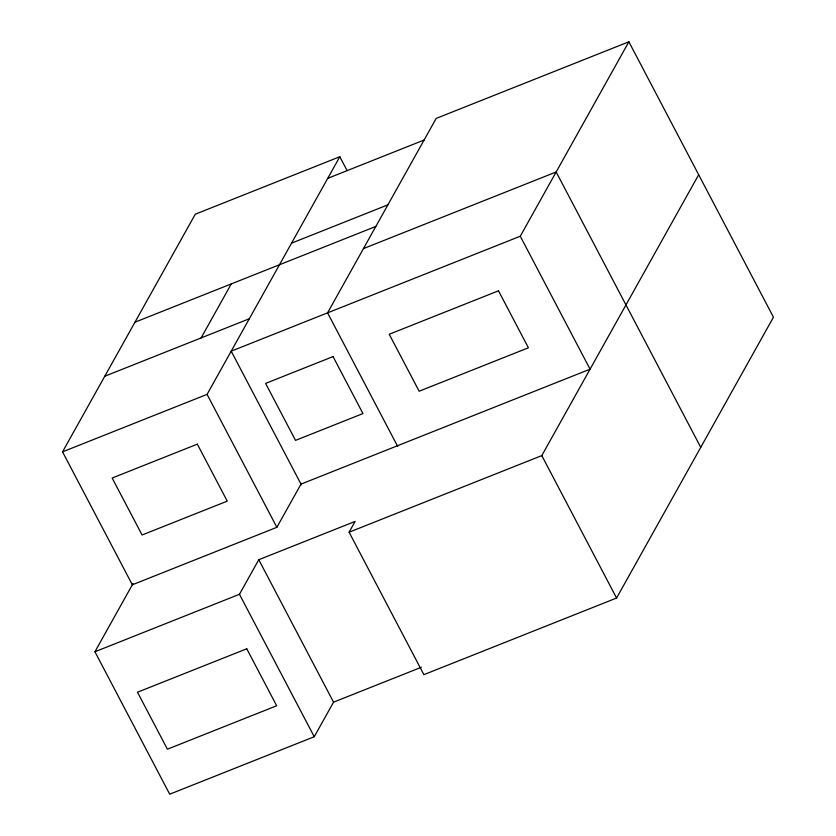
<?xml version="1.0" encoding="UTF-8"?>
<svg xmlns="http://www.w3.org/2000/svg" width="836" height="836" viewBox="0 0 836 836"><rect width="100%" height="100%" fill="white"/><g stroke="black" fill="none" stroke-linecap="round" stroke-linejoin="round"><path stroke-width="1.25" d="M301.451 483.302L276.873 527.317L132.339 584.792L62.543 451.848L195.29 214.204L339.813 156.729L347.097 170.607M201.11 337.932L231.279 283.916M62.543 451.848L207.077 394.373L339.813 156.729M421.48 667.212L333.554 702.167L314.242 736.735L169.708 794.2L94.928 651.756L133.008 583.591M94.928 651.756L239.462 594.292L258.773 559.723L355.122 521.413L349.093 532.218L423.873 674.662L616.581 598.033L773.457 317.189L628.881 41.8L436.173 118.419L327.566 312.863L397.737 446.518M301.378 484.828L231.206 351.172L520.274 236.233L628.881 41.8M349.093 532.218L541.801 455.599L698.677 174.745M327.754 178.34L424.103 140.03M291.545 243.151L387.904 204.841M134.951 322.215L375.834 226.441M363.461 248.595L556.159 171.976L700.746 447.365M104.782 376.231L249.306 318.767M301.002 484.117L590.07 369.178L520.274 236.233M541.801 455.599L616.581 598.033M207.077 394.373L276.873 527.317M258.773 559.723L333.554 702.167M239.462 594.292L314.242 736.735M333.052 356.585L265.608 383.41L295.516 440.384L362.96 413.569L333.052 356.585M498.486 290.813L389.231 334.254L419.139 391.227L528.404 347.786L498.486 290.813M197.338 444.156L112.16 478.025L142.078 534.998L227.246 501.14L197.338 444.156M246.756 648.788L137.491 692.229L167.409 749.202L276.664 705.762L246.756 648.788"/></g></svg>
